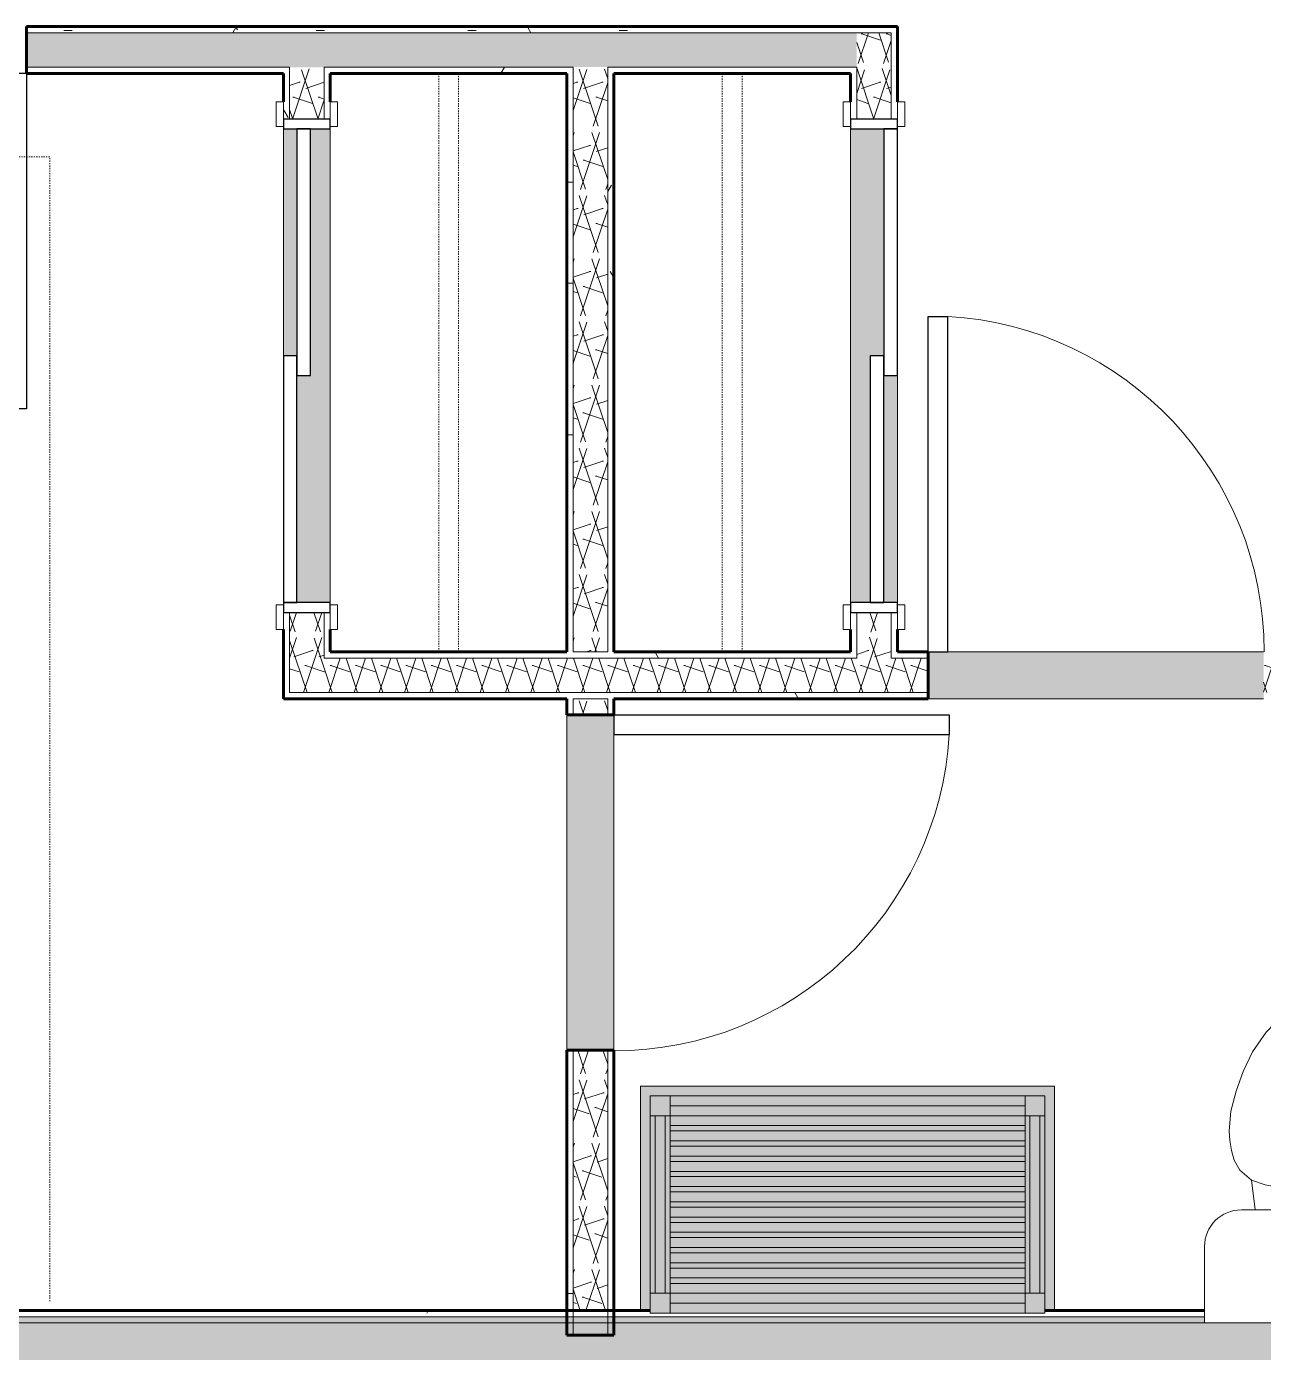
# Model space of a CAD drawing. Header units: inches. Extents: x -4169 to -1846, y 9706 to 12377.
# Drawn here: x -3674.8 to -3549.4, y 10838.2 to 10972.6 of the extents above; entities that cross this region are included whole.
import ezdxf

# ---------------------------------------------------------------- set-up
doc = ezdxf.new("R2010")
doc.units = ezdxf.units.IN
doc.header["$MEASUREMENT"] = 0
doc.linetypes.add('Dash', pattern=[0.25, 0.125, -0.125])
for name, color, linetype, lineweight in [('0-1', 7, 'Continuous', 5), ('0-2', 50, 'Continuous', 18), ('A-DOOR-1', 250, 'Continuous', 9), ('A-DOOR-2', 90, 'Continuous', 30), ('A-DOOR-FRAM-1', 90, 'Continuous', 30), ('A-WALL', 113, 'Continuous', 18), ('A-WALL-1', 8, 'Continuous', 5), ('A-WALL-4', 10, 'Continuous', 60), ('A-WALL-5', 50, 'Continuous', 18), ('A-WALL-PATT-1', 250, 'Continuous', 9), ('A-WALL-PATT-2', 253, 'Continuous', 9), ('A-WALL-PATT-4', 111, 'Continuous', 9), ('I-FURN-1', 250, 'Continuous', 9), ('I-FURN-HDLN-1', 250, 'Dash', 9), ('I-WALL-2', 2, 'Continuous', 5), ('I-WALL-3', 2, 'Continuous', 60), ('P-SANR-FIXT-2', 250, 'Continuous', 9), ('Q-CASE-1', 9, 'Continuous', 9), ('Q-CASE-3', 250, 'Continuous', 9), ('Q-CASE-HDLN-1', 250, 'Dash', 9)]:
    doc.layers.add(name, color=color, linetype=linetype, lineweight=lineweight)
pattern_1 = [(0, (0, 0), (20.48, 5.12), [0.845, -14.515, 0.845, -14.515, -81.92]), (0, (0, 0), (20.48, 5.12), [-30.72, 0.845, -29.875, 0.845, -14.515, -35.84]), (0, (0, 0), (20.48, 5.12), [-76.8, 0.845, -9.395, 0.845, -24.755]), (120, (7.68, 2.56), (-14.67405, 15.1762003), [0.845, -14.515, 0.845, -14.515, -81.92]), (120, (7.68, 2.56), (-14.67405, 15.1762003), [-30.72, 0.845, -29.875, 0.845, -14.515, -35.84]), (120, (7.68, 2.56), (-14.67405, 15.1762003), [-76.8, 0.845, -9.395, 0.845, -24.755]), (240, (10.24, 12.8), (-5.80595, -20.2962003), [0.845, -14.515, 0.845, -14.515, -81.92]), (240, (10.24, 12.8), (-5.80595, -20.2962003), [-30.72, 0.845, -29.875, 0.845, -14.515, -35.84]), (240, (10.24, 12.8), (-5.80595, -20.2962003), [-76.8, 0.845, -9.395, 0.845, -24.755])]
pattern_2 = [(161.57, (0.32, 0.32), (-2.560496185, -0.000537386), [0, -18.214, 2.022, 0]), (18.43, (-0.32, 0.32), (-2.560496185, 0.000537386), [0, -18.214, 2.022, 0]), (108.43, (0.32, 0.32), (1.27922091, -6.400876726), [6.07, -14.166]), (71.57, (-0.32, 0.32), (1.27922091, 6.400876726), [6.07, -14.166])]

# ---------------------------------------------------------------- blocks, each defined once
blk = doc.blocks.new('SWING - SINGLE - FLUSH - 2-10 x 6-8 - PRIVACY-2632540-ENLARGED RCP - 2ND FLOOR PLAN')
at = {"layer": 'A-DOOR-1'}
blk.add_arc((17, -2.37), 34.07, 180, 266.6343, dxfattribs=at)
at = {"layer": 'A-DOOR-2'}
for p, q in [((15, -2.37), (15, -36.38)), ((17, -2.37), (15, -2.37)), ((17, -2.37), (17, -36.38)), ((17, -36.38), (15, -36.38))]:
    blk.add_line(p, q, dxfattribs=at)
blk = doc.blocks.new('OD_CW_Closet - OD_CW_Closet-2122605-ENLARGED RCP - 2ND FLOOR PLAN')
at = {"layer": 'Q-CASE-HDLN-1'}
for p, q in [((0.74, -11), (59.38, -11)), ((0.74, -13), (59.38, -13)), ((53.75, -24), (5.75, -24))]:
    blk.add_line(p, q, dxfattribs=at)
blk = doc.blocks.new('Bed-Standard - King 78_ x 80_-1242963-ENLARGED RCP - 2ND FLOOR PLAN')
at = {"layer": 'I-FURN-1'}
for p, q in [((49.69, 38.2), (-28.31, 38.2)), ((-28.31, 38.2), (-28.31, -41.8)), ((49.69, -41.8), (49.69, 38.2)), ((-25.31, 36.2), (-25.31, 24.2)), ((-25.31, 36.2), (46.69, 36.2)), ((46.69, 36.2), (46.69, 24.2)), ((49.69, 24.2), (-28.31, 17.63)), ((-25.31, 24.2), (46.69, 24.2)), ((-28.31, -41.8), (49.69, -41.8))]:
    blk.add_line(p, q, dxfattribs=at)
at = {"layer": 'I-FURN-HDLN-1'}
for p, q in [((-64.31, 38.2), (-64.31, -77.8)), ((73.69, -77.8), (73.69, 38.2)), ((-64.31, -77.8), (73.69, -77.8))]:
    blk.add_line(p, q, dxfattribs=at)
blk = doc.blocks.new('SLIDING - FLUSH - 4-0 x 6-8-2636079-ENLARGED RCP - 2ND FLOOR PLAN')
at = {"layer": 'A-DOOR-1'}
for p, q in [((-24.25, 3), (-26.75, 3)), ((-26.75, 3), (-26.75, 2.25)), ((-24.25, 2.25), (-24.25, 3)), ((26.75, 3), (24.25, 3)), ((24.25, 3), (24.25, 2.25)), ((26.75, 2.25), (26.75, 3)), ((-26.75, 2.25), (-24.25, 2.25)), ((24.25, 2.25), (26.75, 2.25)), ((-24.25, -2.5), (-26.75, -2.5)), ((-26.75, -2.5), (-26.75, -3.25)), ((-24.25, -3.25), (-24.25, -2.5)), ((26.75, -2.5), (24.25, -2.5)), ((24.25, -2.5), (24.25, -3.25)), ((26.75, -3.25), (26.75, -2.5)), ((-26.75, -3.25), (-24.25, -3.25)), ((24.25, -3.25), (26.75, -3.25))]:
    blk.add_line(p, q, dxfattribs=at)
at = {"layer": 'A-DOOR-2'}
for p, q in [((1, 2.25), (-24, 2.25)), ((-24, 2.25), (-24, 0.88)), ((1, 0.88), (1, 2.25)), ((-24, 0.88), (1, 0.88)), ((24, 0.88), (-1, 0.88)), ((-1, 0.88), (-1, -0.5)), ((24, -0.5), (24, 0.88)), ((-1, -0.5), (24, -0.5))]:
    blk.add_line(p, q, dxfattribs=at)
at = {"layer": 'A-DOOR-FRAM-1'}
for p, q in [((-24, 2.25), (-25, 2.25)), ((-25, 2.25), (-25, -2.5)), ((-24, -2.5), (-24, 2.25)), ((24, 2.25), (24, -2.5)), ((25, 2.25), (24, 2.25)), ((25, -2.5), (25, 2.25)), ((-25, -2.5), (-24, -2.5)), ((24, -2.5), (25, -2.5))]:
    blk.add_line(p, q, dxfattribs=at)
blk = doc.blocks.new('OD_CW_Closet - OD_CW_Closet-2123065-ENLARGED RCP - 2ND FLOOR PLAN')
at = {"layer": 'Q-CASE-HDLN-1'}
for p, q in [((53.75, 24), (5.75, 24)), ((0.74, 13), (59.38, 13)), ((0.74, 11), (59.38, 11))]:
    blk.add_line(p, q, dxfattribs=at)
blk = doc.blocks.new('Toilet-Domestic-3D - Toilet-Domestic-3D-1372870-ENLARGED RCP - 2ND FLOOR PLAN')
at = {"layer": 'P-SANR-FIXT-2'}
for p, q in [((-3.74, 10), (-2.74, 11)), ((-2.74, 11), (-1.87, 11.5)), ((-1.87, 11.5), (-0.5, 12)), ((-0.5, 12), (0.5, 12)), ((0.5, 12), (1.87, 11.5)), ((1.87, 11.5), (2.74, 11)), ((2.74, 11), (3.74, 10)), ((-5.13, 8), (-3.74, 10)), ((3.74, 10), (5.13, 8)), ((-6.06, 6), (-5.13, 8)), ((5.13, 8), (6.06, 6)), ((-6.79, 4), (-6.06, 6)), ((6.06, 6), (6.79, 4)), ((-7.33, 1.99), (-6.79, 4)), ((6.79, 4), (7.33, 1.99)), ((-7.5, 0), (-7.33, 1.99)), ((7.33, 1.99), (7.5, 0)), ((-7.41, -1), (-7.5, 0)), ((-7.24, -2), (-7.41, -1)), ((7.41, -1), (7.24, -2)), ((7.5, 0), (7.41, -1)), ((-6.97, -3), (-7.24, -2)), ((7.24, -2), (6.97, -3)), ((-6.4, -4), (-6.97, -3)), ((-5.21, -5), (-6.4, -4)), ((6.4, -4), (5.21, -5)), ((6.97, -3), (6.4, -4)), ((-3.84, -5.5), (-5.21, -5)), ((-4.86, -8.02), (-5.21, -5)), ((5.21, -5), (3.84, -5.5)), ((4.86, -8.02), (5.21, -5)), ((-1, -6), (-3.84, -5.5)), ((1, -6), (-1, -6)), ((3.84, -5.5), (1, -6)), ((6.25, -8.02), (-6.25, -8.02)), ((-9.98, -11.75), (-9.98, -19.48)), ((9.98, -19.48), (9.98, -11.75)), ((-9.98, -19.48), (9.98, -19.48))]:
    blk.add_line(p, q, dxfattribs=at)
for centre, start, end in [((-6.25, -11.75), 90, 180), ((6.25, -11.75), 0, 90)]:
    blk.add_arc(centre, 3.73, start, end, dxfattribs=at)
blk = doc.blocks.new('Bath Vanity - Bath Vanity 42_-2551081-ENLARGED RCP - 2ND FLOOR PLAN')
at = {"layer": 'Q-CASE-1'}
h = blk.add_hatch(color=256, dxfattribs=at)
h.paths.add_polyline_path([(20.74, -1.25), (20.74, -23), (-19.26, -23), (-19.26, -1.25), (-20.26, -1.25), (-20.26, -24), (21.74, -24), (21.74, -1.25)], flags=0)
h.paths.add_polyline_path([(8.44, -2), (-17.26, -2), (-17.26, -3), (18.74, -3), (18.74, -2)], flags=0)
h.paths.add_polyline_path([(8.44, -4), (-17.26, -4), (-17.26, -4.55), (18.74, -4.55), (18.74, -4)], flags=0)
h.paths.add_polyline_path([(8.44, -5.55), (-17.26, -5.55), (-17.26, -6.09), (18.74, -6.09), (18.74, -5.55)], flags=0)
h.paths.add_polyline_path([(-17.26, -7.09), (-17.26, -7.64), (18.74, -7.64), (18.74, -7.09), (8.44, -7.09)], flags=0)
h.paths.add_polyline_path([(18.74, -8.64), (-17.26, -8.64), (-17.26, -9.18), (18.74, -9.18)], flags=0)
h.paths.add_polyline_path([(18.74, -10.18), (-17.26, -10.18), (-17.26, -10.73), (18.74, -10.73)], flags=0)
h.paths.add_polyline_path([(8.44, -11.73), (-17.26, -11.73), (-17.26, -12.27), (18.74, -12.27), (18.74, -11.73)], flags=0)
h.paths.add_polyline_path([(-17.26, -13.27), (-17.26, -13.82), (18.74, -13.82), (18.74, -13.27), (8.44, -13.27)], flags=0)
h.paths.add_polyline_path([(18.74, -14.82), (-17.26, -14.82), (-17.26, -15.36), (18.74, -15.36)], flags=0)
h.paths.add_polyline_path([(18.74, -16.36), (-17.26, -16.36), (-17.26, -16.91), (18.74, -16.91)], flags=0)
h.paths.add_polyline_path([(-17.2, -17.91), (-17.26, -17.91), (-17.26, -18.45), (18.74, -18.45), (18.74, -17.91), (8.44, -17.91)], flags=0)
h.paths.add_polyline_path([(18.74, -19.45), (-17.26, -19.45), (-17.26, -20), (18.74, -20)], flags=0)
h.paths.add_polyline_path([(8.44, -21), (-17.26, -21), (-17.26, -22), (18.74, -22), (18.74, -21)], flags=0)
h = blk.add_hatch(color=256, dxfattribs=at)
h.paths.add_polyline_path([(-19.26, -1), (-19.26, -3), (-17.26, -3), (-17.26, -1)], flags=0)
h.paths.add_polyline_path([(18.74, -1), (18.74, -3), (20.74, -3), (20.74, -1)], flags=0)
h.paths.add_polyline_path([(-18.76, -21), (-19.26, -21), (-19.26, -23), (-17.26, -23), (-17.26, -21), (-17.76, -21)], flags=0)
h.paths.add_polyline_path([(20.74, -21), (18.74, -21), (18.74, -23), (20.74, -23), (20.74, -22)], flags=0)
for points in [[(8.44, -1), (-17.26, -1), (-17.26, -2), (18.74, -2), (18.74, -1)], [(-19.26, -3), (-19.26, -21), (-18.76, -21), (-18.76, -3)], [(-17.76, -3), (-18.76, -3), (-18.76, -21), (-17.76, -21), (-17.76, -4)], [(-17.76, -3), (-17.76, -21), (-17.26, -21), (-17.26, -3)], [(8.44, -3), (-17.26, -3), (-17.26, -4), (18.74, -4), (18.74, -3)], [(18.74, -3), (18.74, -21), (19.24, -21), (19.24, -3)], [(20.24, -3), (19.24, -3), (19.24, -21), (20.24, -21), (20.24, -4)], [(20.74, -3), (20.24, -3), (20.24, -21), (20.74, -21), (20.74, -4)], [(8.44, -4.55), (-17.26, -4.55), (-17.26, -5.55), (18.74, -5.55), (18.74, -4.55)], [(8.44, -6.09), (-17.26, -6.09), (-17.26, -7.09), (18.74, -7.09), (18.74, -6.09)], [(8.44, -7.64), (-17.26, -7.64), (-17.26, -8.64), (18.74, -8.64), (18.74, -7.64)], [(8.44, -9.18), (-17.26, -9.18), (-17.26, -10.18), (18.74, -10.18), (18.74, -9.18)], [(18.74, -10.73), (-17.26, -10.73), (-17.26, -11.73), (18.74, -11.73), (18.74, -11.19)], [(-17.26, -12.27), (-17.26, -13.27), (18.74, -13.27), (18.74, -12.27), (8.44, -12.27)], [(8.44, -13.82), (-17.26, -13.82), (-17.26, -14.82), (18.74, -14.82), (18.74, -13.82)], [(8.44, -15.36), (-17.26, -15.36), (-17.26, -16.36), (18.74, -16.36), (18.74, -15.36)], [(8.44, -16.91), (-17.26, -16.91), (-17.26, -17.91), (18.74, -17.91), (18.74, -16.91)], [(-17.26, -18.45), (-17.26, -19.45), (18.74, -19.45), (18.74, -18.45), (-16.93, -18.45)], [(-17.26, -20), (-17.26, -21), (18.74, -21), (18.74, -20), (-16.16, -20)], [(-17.26, -22), (-17.26, -23), (18.74, -23), (18.74, -22), (-15.16, -22)]]:
    blk.add_hatch(color=256, dxfattribs=at).paths.add_polyline_path(points, flags=0)
at = {"layer": 'Q-CASE-3'}
for p, q in [((-20.26, -24), (-20.26, -1.25)), ((-19.26, -3), (-19.26, -1)), ((-19.26, -1), (-17.26, -1)), ((18.74, -1), (-17.26, -1)), ((-17.26, -1), (-17.26, -3)), ((18.74, -3), (18.74, -1)), ((18.74, -1), (20.74, -1)), ((20.74, -1), (20.74, -3)), ((21.74, -1.25), (21.74, -24)), ((18.74, -2), (-17.26, -2)), ((-19.26, -3), (-19.26, -21)), ((-17.26, -3), (-19.26, -3)), ((-18.76, -3), (-18.76, -21)), ((-17.76, -3), (-17.76, -21)), ((18.74, -3), (-17.26, -3)), ((-17.26, -3), (-17.26, -21)), ((-17.26, -4), (18.74, -4)), ((18.74, -3), (18.74, -21)), ((20.74, -3), (18.74, -3)), ((19.24, -3), (19.24, -21)), ((20.24, -3), (20.24, -21)), ((20.74, -3), (20.74, -21)), ((18.74, -4.55), (-17.26, -4.55)), ((-17.26, -5.55), (18.74, -5.55)), ((18.74, -6.09), (-17.26, -6.09)), ((-17.26, -7.09), (18.74, -7.09)), ((18.74, -7.64), (-17.26, -7.64)), ((-17.26, -8.64), (18.74, -8.64)), ((18.74, -9.18), (-17.26, -9.18)), ((-17.26, -10.18), (18.74, -10.18)), ((18.74, -10.73), (-17.26, -10.73)), ((-17.26, -11.73), (18.74, -11.73)), ((18.74, -12.27), (-17.26, -12.27)), ((-17.26, -13.27), (18.74, -13.27)), ((18.74, -13.82), (-17.26, -13.82)), ((-17.26, -14.82), (18.74, -14.82)), ((18.74, -15.36), (-17.26, -15.36)), ((-17.26, -16.36), (18.74, -16.36)), ((18.74, -16.91), (-17.26, -16.91)), ((-17.26, -17.91), (18.74, -17.91)), ((18.74, -18.45), (-17.26, -18.45)), ((-17.26, -19.45), (18.74, -19.45)), ((18.74, -20), (-17.26, -20)), ((-19.26, -23), (-19.26, -21)), ((-19.26, -21), (-17.26, -21)), ((-17.26, -21), (18.74, -21)), ((-17.26, -21), (-17.26, -23)), ((18.74, -23), (18.74, -21)), ((18.74, -21), (20.74, -21)), ((20.74, -21), (20.74, -23)), ((18.74, -22), (-17.26, -22)), ((21.74, -24), (-20.26, -24)), ((-17.26, -23), (-19.26, -23)), ((18.74, -23), (-17.26, -23)), ((20.74, -23), (18.74, -23))]:
    blk.add_line(p, q, dxfattribs=at)
blk = doc.blocks.new('CTR - 1st Phase - Unit Layouts_rvt-1-ENLARGED RCP - 2ND FLOOR PLAN')
at = {"layer": 'A-WALL-1'}
h = blk.add_hatch(color=256, dxfattribs=at)
h.paths.add_polyline_path([(-3644, 10914.21), (-3644, 10962.21), (-3646, 10962.21), (-3646, 10937.21), (-3647.37, 10937.21), (-3647.37, 10914.21), (-3644.62, 10914.21)], flags=0)
h.paths.add_polyline_path([(-3648.75, 10939.21), (-3647.37, 10939.21), (-3647.37, 10962.21), (-3648.75, 10962.21), (-3648.75, 10952.92)], flags=0)
h = blk.add_hatch(color=256, dxfattribs=at)
h.paths.add_polyline_path([(-3587.12, 10914.21), (-3586.5, 10914.21), (-3586.5, 10937.21), (-3587.87, 10937.21), (-3587.87, 10914.21)], flags=0)
h.paths.add_polyline_path([(-3591.25, 10914.21), (-3589.25, 10914.21), (-3589.25, 10939.21), (-3587.87, 10939.21), (-3587.87, 10962.21), (-3591.25, 10962.21)], flags=0)
for points in [[(-3554.6, 10904.45), (-3549.37, 10904.45), (-3549.37, 10909.2), (-3583.37, 10909.2), (-3583.37, 10904.45), (-3582.7, 10904.45)], [(-3615.25, 10868.83), (-3615.25, 10902.83), (-3620, 10902.83), (-3620, 10868.83), (-3615.87, 10868.83)]]:
    blk.add_hatch(color=256, dxfattribs=at).paths.add_polyline_path(points, flags=0)
at = {"layer": 'A-WALL-PATT-1'}
h = blk.add_hatch(dxfattribs=at)
h.set_pattern_fill('FP_1', color=256, style=0, pattern_type=2)
h.set_pattern_definition(pattern_1)
h.paths.add_polyline_path([(-3851.22, 10971.96), (-3708.8, 10971.96), (-3708.8, 10972.59), (-3851.22, 10972.58)], flags=0)
h.paths.add_polyline_path([(-3852.47, 10971.96), (-3851.85, 10971.96), (-3851.85, 10972.59), (-3852.47, 10972.59)], flags=0)
h.paths.add_polyline_path([(-3587.12, 10971.96), (-3587.12, 10972.59), (-3674.8, 10972.59), (-3674.8, 10971.96), (-3590.62, 10971.96)], flags=0)
h = blk.add_hatch(dxfattribs=at)
h.set_pattern_fill('FP_1', color=256, style=0, pattern_type=2)
h.set_pattern_definition(pattern_1)
h.paths.add_polyline_path([(-3835.61, 10967.84), (-3708.8, 10967.84), (-3708.8, 10968.46), (-3852.47, 10968.46), (-3852.47, 10967.84), (-3851.85, 10967.84)], flags=0)
h.paths.add_polyline_path([(-3674.8, 10967.84), (-3648.12, 10967.84), (-3648.12, 10968.46), (-3674.8, 10968.46)], flags=0)
h.paths.add_polyline_path([(-3644.62, 10967.84), (-3619.37, 10967.84), (-3619.37, 10968.46), (-3644.62, 10968.46)], flags=0)
h.paths.add_polyline_path([(-3615.25, 10967.84), (-3591.25, 10967.84), (-3591.25, 10968.46), (-3615.87, 10968.46), (-3615.87, 10967.84)], flags=0)
h = blk.add_hatch(dxfattribs=at)
h.set_pattern_fill('FP_1', color=256, style=0, pattern_type=2)
h.set_pattern_definition(pattern_1)
h.paths.add_polyline_path([(-3591.25, 10909.2), (-3590.62, 10909.2), (-3590.62, 10913.21), (-3591.25, 10913.21), (-3591.25, 10911.46)], flags=0)
h.paths.add_polyline_path([(-3591.25, 10963.21), (-3590.62, 10963.21), (-3590.62, 10968.46), (-3591.25, 10968.46), (-3591.25, 10964.96)], flags=0)
h = blk.add_hatch(dxfattribs=at)
h.set_pattern_fill('FP_1', color=256, style=0, pattern_type=2)
h.set_pattern_definition(pattern_1)
h.paths.add_polyline_path([(-3648.75, 10904.45), (-3648.12, 10904.45), (-3648.12, 10913.21), (-3648.75, 10913.21), (-3648.75, 10905.08)], flags=0)
h.paths.add_polyline_path([(-3648.75, 10963.21), (-3648.12, 10963.21), (-3648.12, 10967.84), (-3648.75, 10967.84), (-3648.75, 10964.96)], flags=0)
h = blk.add_hatch(dxfattribs=at)
h.set_pattern_fill('FP_1', color=256, style=0, pattern_type=2)
h.set_pattern_definition(pattern_1)
h.paths.add_polyline_path([(-3619.94, 10842.44), (-3619.37, 10842.44), (-3619.37, 10868.83), (-3620, 10868.83), (-3620, 10842.44)], flags=0)
h.paths.add_polyline_path([(-3620, 10902.83), (-3619.37, 10902.83), (-3619.37, 10904.45), (-3620, 10904.45), (-3620, 10904.36)], flags=0)
h.paths.add_polyline_path([(-3619.37, 10909.2), (-3619.37, 10967.84), (-3620, 10967.84), (-3620, 10909.2)], flags=0)
h = blk.add_hatch(dxfattribs=at)
h.set_pattern_fill('FP_1', color=256, style=0, pattern_type=2)
h.set_pattern_definition(pattern_1)
h.paths.add_polyline_path([(-3615.87, 10842.44), (-3615.25, 10842.44), (-3615.25, 10868.83), (-3615.87, 10868.83), (-3615.87, 10852.38)], flags=0)
h.paths.add_polyline_path([(-3615.25, 10902.83), (-3615.25, 10904.45), (-3615.87, 10904.44), (-3615.87, 10902.83)], flags=0)
h.paths.add_polyline_path([(-3615.25, 10909.2), (-3615.25, 10967.84), (-3615.87, 10967.84), (-3615.87, 10909.2)], flags=0)
h = blk.add_hatch(dxfattribs=at)
h.set_pattern_fill('FP_1', color=256, style=0, pattern_type=2)
h.set_pattern_definition(pattern_1)
h.paths.add_polyline_path([(-3615.87, 10908.58), (-3590.62, 10908.58), (-3590.62, 10909.2), (-3644, 10909.2), (-3644, 10908.58), (-3619.37, 10908.58)], flags=0)
h.paths.add_polyline_path([(-3586.5, 10908.58), (-3583.37, 10908.58), (-3583.37, 10909.2), (-3587.12, 10909.2), (-3587.12, 10908.58)], flags=0)
h.paths.add_polyline_path([(-3516.62, 10908.58), (-3487.3, 10908.59), (-3487.3, 10909.2), (-3516.62, 10909.2)], flags=0)
h.paths.add_polyline_path([(-3520.12, 10908.58), (-3520.12, 10909.2), (-3549.37, 10909.2), (-3549.37, 10908.58), (-3520.75, 10908.58)], flags=0)
h = blk.add_hatch(dxfattribs=at)
h.set_pattern_fill('FP_1', color=256, style=0, pattern_type=2)
h.set_pattern_definition(pattern_1)
h.paths.add_polyline_path([(-3644.62, 10904.45), (-3583.37, 10904.45), (-3583.37, 10905.08), (-3648.12, 10905.08), (-3648.12, 10904.45), (-3648.08, 10904.45)], flags=0)
h.paths.add_polyline_path([(-3549.37, 10904.45), (-3487.3, 10904.45), (-3487.3, 10905.08), (-3549.37, 10905.08)], flags=0)
at = {"layer": 'A-WALL-PATT-2'}
h = blk.add_hatch(dxfattribs=at)
h.set_pattern_fill('FP_2', color=256, style=0, pattern_type=2)
h.set_pattern_definition(pattern_2)
h.paths.add_polyline_path([(-3708.8, 10968.46), (-3708.8, 10971.96), (-3851.22, 10971.96), (-3851.22, 10971.03), (-3851.85, 10971.03), (-3851.85, 10971.96), (-3852.47, 10971.96), (-3852.47, 10968.46), (-3786.43, 10968.46)], flags=0)
h.paths.add_polyline_path([(-3666.78, 10968.46), (-3590.62, 10968.48), (-3590.62, 10971.96), (-3674.8, 10971.96), (-3674.8, 10968.46)], flags=0)
h = blk.add_hatch(dxfattribs=at)
h.set_pattern_fill('FP_2', color=256, style=0, pattern_type=2)
h.set_pattern_definition(pattern_2)
h.paths.add_polyline_path([(-3587.12, 10908.58), (-3587.12, 10913.21), (-3590.62, 10913.21), (-3590.62, 10908.58)], flags=0)
h.paths.add_polyline_path([(-3587.12, 10963.21), (-3587.12, 10971.96), (-3590.62, 10971.96), (-3590.62, 10963.21)], flags=0)
h = blk.add_hatch(dxfattribs=at)
h.set_pattern_fill('FP_2', color=256, style=0, pattern_type=2)
h.set_pattern_definition(pattern_2)
h.paths.add_polyline_path([(-3644.62, 10905.08), (-3644.62, 10913.21), (-3648.12, 10913.21), (-3648.12, 10905.08)], flags=0)
h.paths.add_polyline_path([(-3644.62, 10963.21), (-3644.62, 10968.46), (-3648.12, 10968.46), (-3648.12, 10963.21)], flags=0)
h = blk.add_hatch(dxfattribs=at)
h.set_pattern_fill('FP_2', color=256, style=0, pattern_type=2)
h.set_pattern_definition(pattern_2)
h.paths.add_polyline_path([(-3616.18, 10842.44), (-3615.87, 10842.44), (-3615.87, 10868.83), (-3619.37, 10868.83), (-3619.37, 10842.44)], flags=0)
h.paths.add_polyline_path([(-3615.87, 10902.83), (-3615.87, 10904.45), (-3619.37, 10904.45), (-3619.37, 10902.83)], flags=0)
h.paths.add_polyline_path([(-3619.37, 10909.2), (-3615.87, 10909.2), (-3615.87, 10968.46), (-3619.37, 10968.46), (-3619.37, 10912.71)], flags=0)
h = blk.add_hatch(dxfattribs=at)
h.set_pattern_fill('FP_2', color=256, style=0, pattern_type=2)
h.set_pattern_definition(pattern_2)
h.paths.add_polyline_path([(-3599.25, 10905.08), (-3583.37, 10905.08), (-3583.37, 10908.58), (-3644.62, 10908.56), (-3644.62, 10905.08), (-3644, 10905.08)], flags=0)
h.paths.add_polyline_path([(-3531.72, 10905.08), (-3486.67, 10905.08), (-3486.67, 10908.58), (-3549.37, 10908.58), (-3549.37, 10905.08)], flags=0)
at = {"layer": 'A-WALL-4'}
for p, q in [((-3674.8, 10967.84), (-3674.8, 10972.59)), ((-3674.8, 10972.59), (-3591.25, 10972.59)), ((-3591.25, 10972.59), (-3587.12, 10972.59)), ((-3587.12, 10972.59), (-3586.5, 10972.59)), ((-3586.5, 10972.59), (-3586.5, 10964.96)), ((-3648.75, 10967.84), (-3674.8, 10967.84)), ((-3648.75, 10964.96), (-3648.75, 10967.84)), ((-3620, 10967.84), (-3644, 10967.84)), ((-3644, 10967.84), (-3644, 10964.96)), ((-3620, 10909.2), (-3620, 10967.84)), ((-3591.25, 10967.84), (-3615.25, 10967.84)), ((-3615.25, 10967.84), (-3615.25, 10909.2)), ((-3591.25, 10964.96), (-3591.25, 10967.84)), ((-3648.75, 10904.45), (-3648.75, 10911.46)), ((-3644, 10911.46), (-3644, 10909.2)), ((-3591.25, 10909.2), (-3591.25, 10911.46)), ((-3586.5, 10911.46), (-3586.5, 10909.2)), ((-3644, 10909.2), (-3620, 10909.2)), ((-3615.25, 10909.2), (-3591.25, 10909.2)), ((-3586.5, 10909.2), (-3583.37, 10909.2)), ((-3583.37, 10909.2), (-3583.37, 10904.45)), ((-3648.12, 10904.45), (-3648.75, 10904.45)), ((-3644, 10904.45), (-3648.12, 10904.45)), ((-3620, 10904.45), (-3644, 10904.45)), ((-3620, 10902.83), (-3620, 10904.45)), ((-3583.37, 10904.45), (-3615.25, 10904.45)), ((-3615.25, 10904.45), (-3615.25, 10902.83)), ((-3615.25, 10902.83), (-3620, 10902.83)), ((-3620, 10839.94), (-3620, 10868.83)), ((-3620, 10868.83), (-3615.25, 10868.83)), ((-3615.25, 10868.83), (-3615.25, 10839.94)), ((-3615.25, 10839.94), (-3620, 10839.94))]:
    blk.add_line(p, q, dxfattribs=at)
at = {"layer": 'A-WALL-5'}
for p, q in [((-3674.8, 10971.96), (-3591.25, 10971.96)), ((-3590.62, 10971.96), (-3591.25, 10971.96)), ((-3587.12, 10971.96), (-3590.62, 10971.96)), ((-3587.12, 10963.21), (-3587.12, 10971.96)), ((-3674.8, 10968.46), (-3648.12, 10968.46)), ((-3648.12, 10967.84), (-3648.12, 10968.46)), ((-3644.62, 10968.46), (-3619.37, 10968.46)), ((-3644.62, 10967.84), (-3644.62, 10968.46)), ((-3619.37, 10967.84), (-3619.37, 10968.46)), ((-3615.87, 10968.46), (-3591.25, 10968.46)), ((-3615.87, 10968.46), (-3615.87, 10967.84)), ((-3590.62, 10968.46), (-3591.25, 10968.46)), ((-3590.62, 10963.21), (-3590.62, 10968.46)), ((-3708.8, 10967.84), (-3674.8, 10967.84)), ((-3648.12, 10963.21), (-3648.12, 10967.84)), ((-3644.62, 10963.21), (-3644.62, 10967.84)), ((-3619.37, 10967.84), (-3619.37, 10909.2)), ((-3615.87, 10967.84), (-3615.87, 10909.2)), ((-3648.75, 10962.21), (-3648.75, 10939.21)), ((-3644, 10914.21), (-3644, 10962.21)), ((-3591.25, 10962.21), (-3591.25, 10914.21)), ((-3586.5, 10914.21), (-3586.5, 10937.21)), ((-3648.12, 10905.08), (-3648.12, 10913.21)), ((-3644.62, 10908.58), (-3644.62, 10913.21)), ((-3590.62, 10909.2), (-3590.62, 10913.21)), ((-3587.12, 10909.2), (-3587.12, 10913.21)), ((-3644.62, 10908.58), (-3644, 10908.58)), ((-3590.62, 10908.58), (-3644, 10908.58)), ((-3619.37, 10909.2), (-3615.87, 10909.2)), ((-3615.87, 10909.2), (-3619.37, 10909.2)), ((-3590.62, 10909.2), (-3590.62, 10908.58)), ((-3587.12, 10909.2), (-3587.12, 10908.58)), ((-3583.37, 10908.58), (-3587.12, 10908.58)), ((-3549.37, 10909.2), (-3583.37, 10909.2)), ((-3648.12, 10905.08), (-3644.62, 10905.08)), ((-3644.62, 10905.08), (-3644, 10905.08)), ((-3583.37, 10905.08), (-3644, 10905.08)), ((-3615.87, 10904.45), (-3619.37, 10904.45)), ((-3619.37, 10904.45), (-3619.37, 10902.83)), ((-3619.37, 10904.45), (-3615.87, 10904.45)), ((-3615.87, 10904.45), (-3615.87, 10902.83)), ((-3583.37, 10904.45), (-3549.37, 10904.45)), ((-3620, 10902.83), (-3620, 10868.83)), ((-3615.25, 10868.83), (-3615.25, 10902.83)), ((-3619.37, 10868.83), (-3619.37, 10839.94)), ((-3615.87, 10868.83), (-3615.87, 10839.94))]:
    blk.add_line(p, q, dxfattribs=at)
at = {"layer": '0-2'}
for name, p in [('SWING - SINGLE - FLUSH - 2-10 x 6-8 - PRIVACY-2632540-ENLARGED RCP - 2ND FLOOR PLAN', (-3691.8, 10970.21)), ('Toilet-Domestic-3D - Toilet-Domestic-3D-1372870-ENLARGED RCP - 2ND FLOOR PLAN', (-3545.37, 10860.67))]:
    blk.add_blockref(name, p, dxfattribs=at)
for name, p, rotation in [('OD_CW_Closet - OD_CW_Closet-2123065-ENLARGED RCP - 2ND FLOOR PLAN', (-3620, 10908.46), 90.00000000003098), ('OD_CW_Closet - OD_CW_Closet-2122605-ENLARGED RCP - 2ND FLOOR PLAN', (-3615.25, 10908.46), 89.99999999996905), ('SLIDING - FLUSH - 4-0 x 6-8-2636079-ENLARGED RCP - 2ND FLOOR PLAN', (-3646.5, 10938.21), 89.99999999997272), ('SLIDING - FLUSH - 4-0 x 6-8-2636079-ENLARGED RCP - 2ND FLOOR PLAN', (-3588.75, 10938.21), 270.0000000000273), ('Bed-Standard - King 78_ x 80_-1242963-ENLARGED RCP - 2ND FLOOR PLAN', (-3736.75, 10881.58), 180), ('SWING - SINGLE - FLUSH - 2-10 x 6-8 - PRIVACY-2632540-ENLARGED RCP - 2ND FLOOR PLAN', (-3566.37, 10906.83), 180), ('SWING - SINGLE - FLUSH - 2-10 x 6-8 - PRIVACY-2632540-ENLARGED RCP - 2ND FLOOR PLAN', (-3617.62, 10885.83), 90.0000000000212), ('Bath Vanity - Bath Vanity 42_-2551081-ENLARGED RCP - 2ND FLOOR PLAN', (-3590.81, 10841.19), 180)]:
    blk.add_blockref(name, p, dxfattribs=dict(at, rotation=rotation))

msp = doc.modelspace()

# ---------------------------------------------------------------- hatches: boundary and pattern name
at = {"layer": 'A-WALL-PATT-4'}
h = msp.add_hatch(dxfattribs=at)
h.set_pattern_fill('FP_1', color=256, style=0, pattern_type=2)
h.set_pattern_definition(pattern_1)
h.paths.add_polyline_path([(-3571.55, 10841.81), (-3555.35, 10841.81), (-3555.35, 10842.44), (-3571.55, 10842.44), (-3571.55, 10842.19), (-3611.55, 10842.19), (-3611.55, 10842.44), (-3852.47, 10842.44), (-3852.47, 10841.81), (-3573.55, 10841.81)], flags=0)
h.paths.add_polyline_path([(-3487.3, 10841.81), (-3487.3, 10842.44), (-3535.4, 10842.44), (-3535.4, 10841.81), (-3490.43, 10841.81)], flags=0)
h = msp.add_hatch(dxfattribs=at)
h.set_pattern_fill('FP_2', color=256, style=0, pattern_type=2)
h.set_pattern_definition(pattern_2)
h.paths.add_polyline_path([(-3486.67, 10835.69), (-3486.7, 10841.19), (-3852.47, 10841.19), (-3852.47, 10835.69), (-3486.93, 10835.69)], flags=0)
at = {"layer": 'I-WALL-2'}
h = msp.add_hatch(color=256, dxfattribs=at)
h.paths.add_polyline_path([(-3486.67, 10841.19), (-3486.67, 10841.81), (-3535.4, 10841.81), (-3535.4, 10841.19), (-3486.7, 10841.19)], flags=0)
h.paths.add_polyline_path([(-3801.84, 10841.19), (-3555.35, 10841.19), (-3555.35, 10841.81), (-3852.47, 10841.81), (-3852.47, 10841.19), (-3808.43, 10841.19)], flags=0)

# ---------------------------------------------------------------- linework, layer by layer
at = {"layer": 'A-WALL'}
for p, q in [((-3852.47, 10841.81), (-3555.35, 10841.81)), ((-3852.47, 10841.19), (-3555.35, 10841.19))]:
    msp.add_line(p, q, dxfattribs=at)
at = {"layer": 'I-WALL-3'}
for p, q in [((-3852.47, 10842.44), (-3611.55, 10842.44)), ((-3571.55, 10842.44), (-3555.35, 10842.44))]:
    msp.add_line(p, q, dxfattribs=at)

# ---------------------------------------------------------------- block references
at = {"layer": '0-1'}
msp.add_blockref('CTR - 1st Phase - Unit Layouts_rvt-1-ENLARGED RCP - 2ND FLOOR PLAN', (0, 0), dxfattribs=at)

doc.saveas('drawing.dxf')
